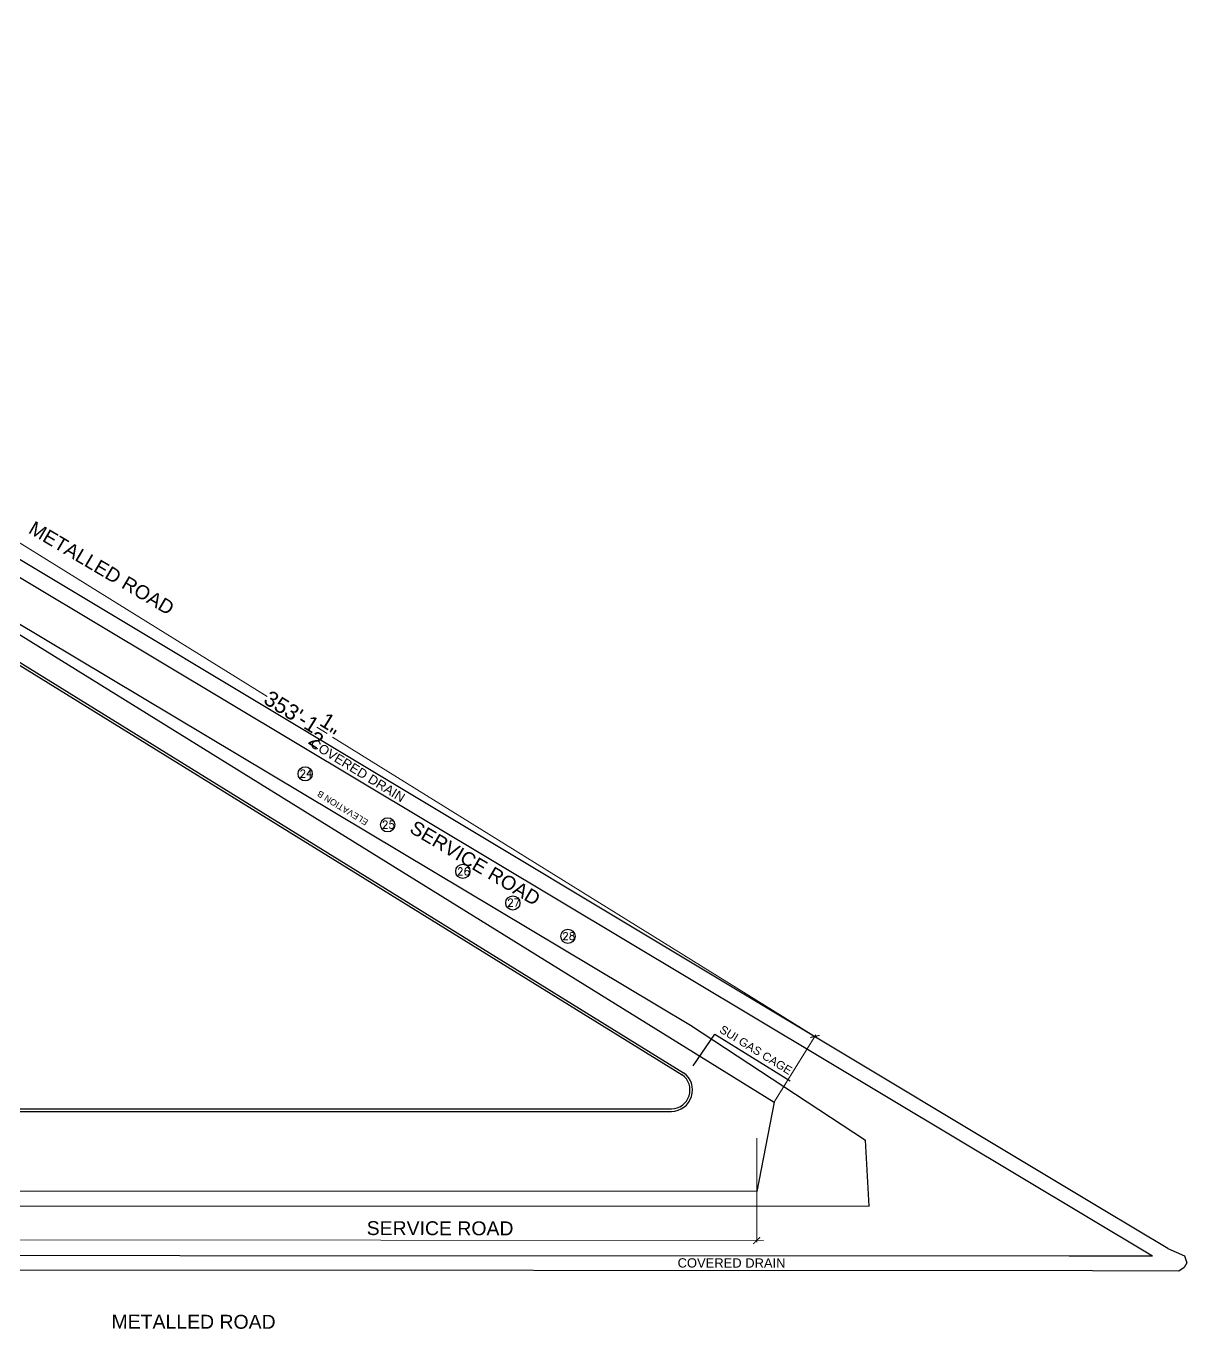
# Model space of a CAD drawing. Header units: inches. Extents: x -110725 to 51121, y 8404 to 44825.
# Drawn here: x 47063 to 51121, y 19803 to 24357 of the extents above; entities that cross this region are included whole.
import ezdxf
from ezdxf.enums import TextEntityAlignment as Align

# ---------------------------------------------------------------- set-up
doc = ezdxf.new("R2010")
doc.units = ezdxf.units.IN
doc.header["$LTSCALE"] = 0.1
doc.header["$MEASUREMENT"] = 0
doc.layers.get('0').update_dxf_attribs({"color": 1, "lineweight": 0})
doc.layers.get('Defpoints').update_dxf_attribs({"lineweight": 0})
for name, color, linetype in [('building', 6, 'Continuous'), ('GFT', 4, 'Continuous'), ('GFW', 5, 'Continuous'), ('road', 8, 'Continuous')]:
    doc.layers.add(name, color=color, linetype=linetype)
doc.layers.add('dim', color=252, linetype='Continuous', lineweight=0)
doc.layers.add('TEXT', color=3, linetype='Continuous', lineweight=0)
doc.styles.add('as', font='arial.ttf')
doc.styles.add('EHSAN', font='arial.ttf', dxfattribs={"height": 54})
doc.styles.add('ROMAND', font='romand.shx')
doc.styles.get("Standard").update_dxf_attribs({"font": 'arial.ttf'})
doc.dimstyles.new('DIM1', dxfattribs={"dimtxt": 54, "dimasz": 6, "dimexe": 6, "dimexo": 3, "dimgap": 1, "dimtad": 0, "dimzin": 0, "dimdsep": 46, "dimlunit": 4, "dimtxsty": 'EHSAN', "dimblk": 'ARCHTICK', "dimcen": 3, "dimdle": 6, "dimclrd": 4, "dimclre": 4, "dimclrt": 6, "dimadec": 0, "dimazin": 0, "dimtfac": 1, "dimtofl": 0, "dimtmove": 1, "dimatfit": 3, "dimldrblk": 'ARCHTICK', "dimfxl": 4, "dimtolj": 1, "dimtzin": 3, "dimlwd": -1, "dimlwe": -1, "dimarcsym": 0})
doc.dimstyles.get("Standard").update_dxf_attribs({"dimtxt": 0.18, "dimasz": 0.18, "dimexe": 0.18, "dimexo": 0.0625, "dimgap": 0.09, "dimtad": 0, "dimtih": 1, "dimtoh": 1, "dimdec": 4, "dimzin": 0, "dimdsep": 46, "dimtxsty": 'Standard', "dimcen": 0.09, "dimadec": 0, "dimazin": 0, "dimtfac": 1, "dimtdec": 4, "dimtofl": 0, "dimtmove": 0, "dimatfit": 3, "dimfxl": 1, "dimtolj": 1, "dimtzin": 0, "dimarcsym": 0})

# ---------------------------------------------------------------- blocks, each defined once
blk = doc.blocks.new('_ArchTick')
at = {"color": 0, "linetype": 'ByBlock', "const_width": 0.15}
blk.add_lwpolyline([(-0.5, -0.5), (0.5, 0.5)], dxfattribs=at)
blk = doc.blocks.new('*D2540')
at = {"layer": 'Defpoints', "color": 0, "transparency": 16777216}
for p in [(42639.6, 20479.4, 1175.7), (49617.4, 20472.2, 1175.7), (42639.2, 20119)]:
    blk.add_point(p, dxfattribs=at)
at = {"layer": 'dim', "color": 4, "transparency": 16777216}
for p, q in [((42639.6, 20476.4), (42639.2, 20113)), ((49617.4, 20469.2), (49617, 20105.8)), ((42615.2, 20119), (46036.6, 20115.5)), ((49641, 20111.7), (46307, 20115.2))]:
    blk.add_line(p, q, dxfattribs=at)
at = {"layer": 'dim', "color": 4, "transparency": 16777216, "xscale": 24, "yscale": 24, "zscale": 24}
for p, rotation in [((42639.2, 20119), 179.9406067498752), ((49617, 20111.8), 359.9406067498751)]:
    blk.add_blockref('_ArchTick', p, dxfattribs=dict(at, rotation=rotation))
at = {"layer": 'dim', "color": 6, "transparency": 16777216, "insert": (46171.9, 20163.9), "char_height": 54, "attachment_point": 5, "rotation": 359.9406, "style": 'EHSAN'}
blk.add_mtext('\\A1;581\'-5{\\H1x;\\S3/4;}"', dxfattribs=at)
blk = doc.blocks.new('*D2541')
at = {"layer": 'Defpoints', "color": 0, "transparency": 16777216}
for p in [(46220.3, 23059.7), (46077.5, 22829.6), (49678, 20595.2, 1175.7)]:
    blk.add_point(p, dxfattribs=at)
at = {"layer": 'dim', "color": 4, "transparency": 16777216}
for p, q in [((46079.1, 22832.1), (46223.5, 23064.8)), ((46199.9, 23072.3), (47906.3, 22013.3)), ((49841.1, 20812.6), (48134.7, 21871.6)), ((49679.5, 20597.7), (49823.9, 20830.4))]:
    blk.add_line(p, q, dxfattribs=at)
at = {"layer": 'dim', "color": 4, "transparency": 16777216, "xscale": 24, "yscale": 24, "zscale": 24}
for p, rotation in [((46220.3, 23059.7), 148.1765203500402), ((49820.7, 20825.3), 328.1765203500402)]:
    blk.add_blockref('_ArchTick', p, dxfattribs=dict(at, rotation=rotation))
at = {"layer": 'dim', "color": 6, "transparency": 16777216, "insert": (48020.5, 21942.5), "char_height": 54, "attachment_point": 5, "rotation": 328.1765, "style": 'EHSAN'}
blk.add_mtext('\\A1;353\'-1{\\H1x;\\S1/2;}"', dxfattribs=at)

msp = doc.modelspace()

# ---------------------------------------------------------------- linework, layer by layer
at = {"layer": 'building', "linetype": 'Continuous', "elevation": 1.07221}
msp.add_lwpolyline([(43531.66734, 24283.46768), (46076.03119, 22826.982), (49677.95572, 20595.17907), (49617.35356, 20283.36427), (43394.81384, 20285.00184)], dxfattribs=at)
at = {"layer": 'GFT'}
for centre in [(48038.61356, 21743.26827, 22.91185), (48326.91126, 21564.92746, 22.91185), (48589.76149, 21402.47513, 22.91185), (48764.51298, 21292.05785, 22.91185), (48957.19344, 21175.27971, 22.91185)]:
    msp.add_circle(centre, 24.8276, dxfattribs=at)
at = {"layer": 'GFW', "color": 2}
for p, q in [((46746.6717, 22304.7792, 1.07221), (49356.71747, 20690.82167, 1.07221)), ((46749.22957, 22313.7792, 1.07221), (49361.45088, 20698.4764, 1.07221)), ((46441.81287, 20563.53135, 1.07221), (49318.70265, 20563.53135, 1.07221)), ((46450.81287, 20572.53135, 1.07221), (49318.70265, 20572.53135, 1.07221))]:
    msp.add_line(p, q, dxfattribs=at)
for radius in [65.32244, 74.32244]:
    msp.add_arc((49318.45468, 20637.85337, 1.07221), radius, 270.19116486, 54.65426176, dxfattribs=at)
at = {"layer": 'road', "linetype": 'Continuous'}
for points, elevation in [([(51054.03173, 20083.63124), (50828.3947, 20218.94372), (39259.65924, 27162.757)], 4.40796), ([(39228.6165, 27109.72141), (51000.53935, 20058.33929)], 1.42961), ([(39796.35974, 26513.70008), (39878.65873, 26528.62687), (40033.69876, 26477.02846), (40235.75534, 26336.76517), (49385.48336, 20864.22481), (49997.20725, 20463.11896)], 3.21662), ([(36056.00072, 20237.24667), (50010.12547, 20231.50136), (49997.20725, 20463.11896)], -5.95671), ([(35161.33935, 20064.42399), (50709.73772, 20058.02228), (51000.53935, 20058.33929)], -8.69679), ([(51054.03173, 20083.63124), (51112.19689, 20058.60764), (51120.99766, 20034.43549), (51111.39984, 20017.17641), (51093.15663, 20005.33655), (51093.15663, 20005.33655)], 4.40796), ([(51093.15663, 20005.33655), (50790.72623, 20005.60601), (35161.33935, 20015.66447)], 4.05056)]:
    msp.add_lwpolyline(points, dxfattribs=dict(at, elevation=elevation))

# ---------------------------------------------------------------- texts
at = {"layer": 'GFT', "style": 'as'}
msp.add_text('ELEVATION B', height=22.05, rotation=148.27, dxfattribs=at).set_placement((48169.61051, 21623.7979, -18.62302), align=Align.MIDDLE)
at = {"layer": 'GFT', "char_height": 26.4, "attachment_point": 1, "style": 'ROMAND'}
for s, insert in [('{\\Fsimplex|c0;24}', (48018.84208, 21757.17029, 22.91185)), ('{\\Fsimplex|c0;25}', (48307.13977, 21578.82949, 22.91185)), ('{\\Fsimplex|c0;26}', (48569.59889, 21415.3346, 22.91185)), ('{\\Fsimplex|c0;27}', (48744.74149, 21305.95987, 22.91185)), ('{\\Fsimplex|c0;28}', (48937.42195, 21189.18173, 22.91185))]:
    msp.add_mtext_dynamic_manual_height_columns(s, width=49.9852977, gutter_width=101.66862, heights=[0], dxfattribs=dict(at, insert=insert))
at = {"layer": 'TEXT', "color": 7, "linetype": 'Continuous', "lineweight": 25}
for s, height, rotation, p in [('METALLED ROAD ', 48.6116571, 329.43719354, (47067.77003, 22587.37353)), ('COVERED DRAIN', 32.4077714, 328.3723565, (48053.44129, 21840.16628)), ('COVERED DRAIN', 32.4077714, 328.3723565, (48053.44129, 21840.16628)), ('SERVICE ROAD', 48.6116571, 329.43719354, (48399.82729, 21540.99216)), ('SUI GAS CAGE', 28.787522, 328.3723565, (49484.09656, 20841.58046)), ('SERVICE ROAD', 48.6116571, 359.88698245, (48253.59656, 20131.10451)), ('COVERED DRAIN', 32.4077714, 359.88698245, (49340.47691, 20017.6516)), ('METALLED ROAD', 48.6116571, 359.88698245, (47361.76113, 19804.5136))]:
    msp.add_text(s, height=height, rotation=rotation, dxfattribs=at).set_placement(p)

# ---------------------------------------------------------------- dimensions: what is measured, and where the dimension line sits
at = {"layer": 'dim'}
for base, p1, p2, angle, picture, middle in [((46220.31264, 23059.65468, -1174.66297), (49677.95572, 20595.17907, 1.07221), (46077.53015, 22829.58067, -1174.66297), 148.17652035, '*D2541', (48020.52542, 21942.45388, -1174.66297)), ((42639.249, 20118.98538, -1174.66297), (49617.35356, 20472.16948, 1.07221), (42639.62261, 20479.40266, 1.07221), 179.94060675, '*D2540', (46171.86164, 20163.87297, -1174.66297))]:
    dim = msp.add_linear_dim(base=base, p1=p1, p2=p2, angle=angle, dimstyle='DIM1', override={"dimtxt": 36, "dimasz": 24, "dimdle": 24}, dxfattribs=at)
    dim.commit()
    dim.dimension.update_dxf_attribs({"geometry": picture, "text_midpoint": middle, "dimtype": 161})

# ---------------------------------------------------------------- leaders
at = {"layer": 'TEXT', "linetype": 'Continuous'}
msp.add_leader([(49394.75083, 20722.48179, -1200.75335), (49470.32495, 20832.92198, -1200.75335), (49734.04116, 20669.58902, -1200.75335)], dimstyle='Standard', override={"dimasz": 2.5, "dimgap": 0.09, "dimtad": 0}, dxfattribs=at)

doc.saveas('drawing.dxf')
